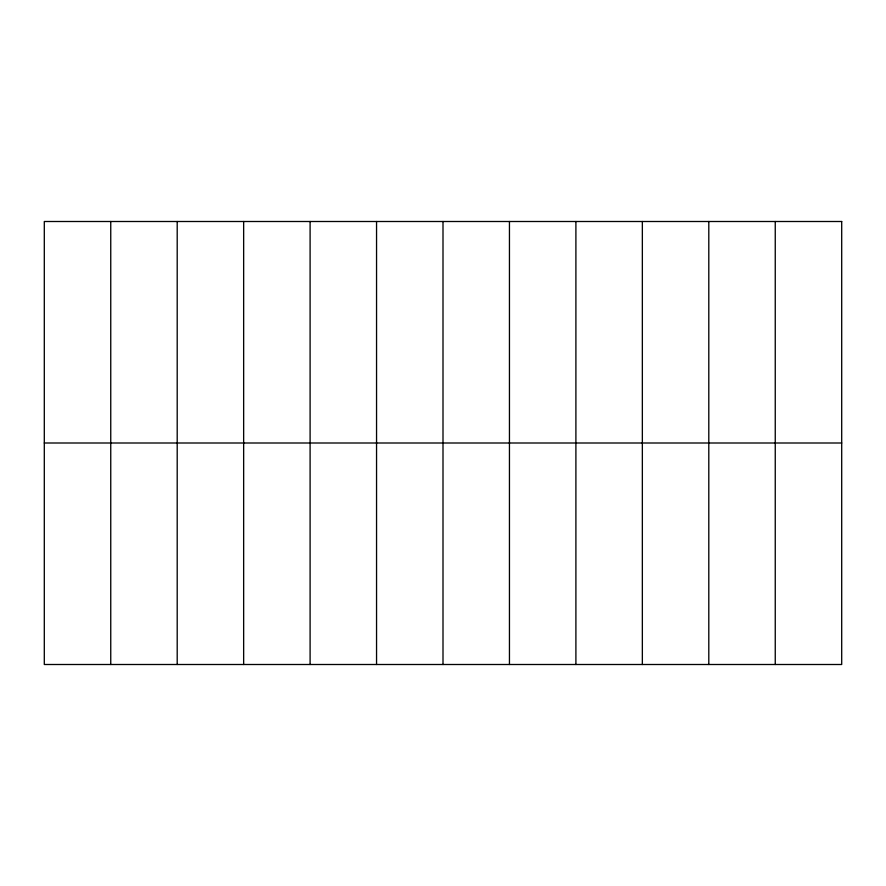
<?xml version="1.0" encoding="UTF-8"?>
<svg xmlns="http://www.w3.org/2000/svg" width="886" height="886" viewBox="0 0 886 886"><rect width="100%" height="100%" fill="white"/><g stroke="black" fill="none" stroke-linecap="round" stroke-linejoin="round"><path stroke-width="1.33" d="M44.3 443L841.7 443M775.25 221.5L775.25 664.5M708.8 221.5L708.8 664.5M642.35 221.5L642.35 664.5M575.9 221.5L575.9 664.5M509.45 221.5L509.45 664.5M443 221.5L443 664.5M376.55 221.5L376.55 664.5M310.1 221.5L310.1 664.5M243.65 221.5L243.65 664.5M177.2 221.5L177.2 664.5M110.75 221.5L110.75 664.5M841.7 221.5L44.3 221.5L44.3 664.5L841.7 664.5L841.7 221.5"/></g></svg>
